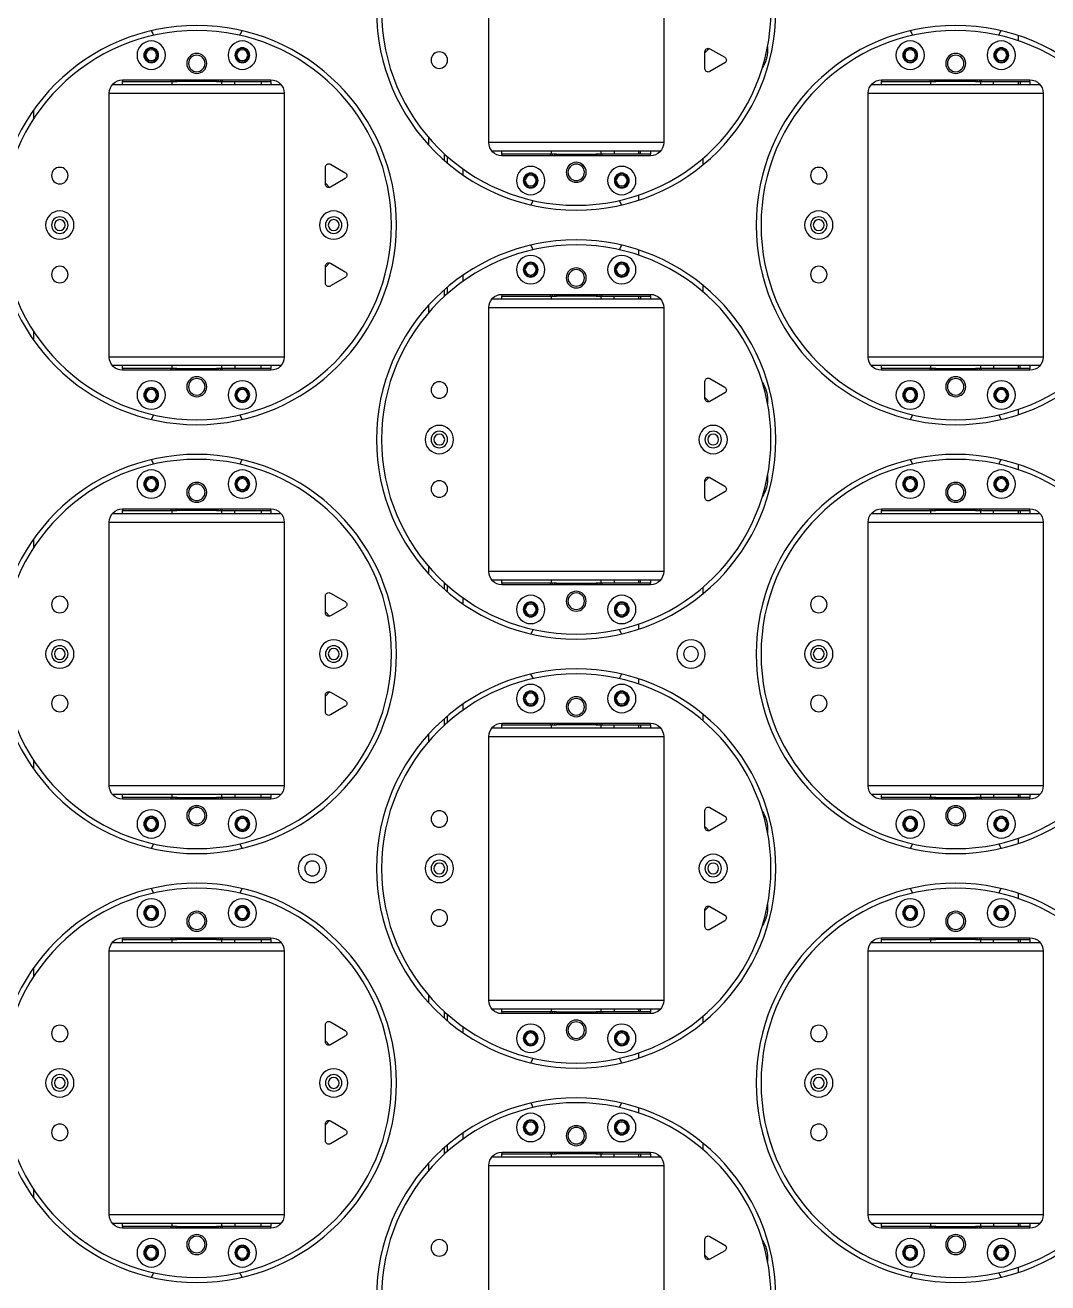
# Model space of a CAD drawing. Header units: millimetres. Extents: x 845401 to 948039, y 511594 to 550263.
# Drawn here: x 900450.8 to 900760.8, y 531946.1 to 532327.3 of the extents above; entities that cross this region are included whole.
import ezdxf

# ---------------------------------------------------------------- set-up
doc = ezdxf.new("R2010")
doc.units = ezdxf.units.MM
doc.layers.add('00', color=7, linetype='Continuous')
doc.layers.add('A-剖-0.10mm.......SECT-L01', color=255, linetype='Continuous', lineweight=18)

# ---------------------------------------------------------------- blocks, each defined once
blk = doc.blocks.new('1260包胶摆轮')
at = {"color": 7, "linetype": 'Continuous', "lineweight": 25}
for p, q in [((4842467.88, 878556.8), (4842467.88, 878476.8)), ((4842520.88, 878476.8), (4842520.88, 878556.8)), ((4842552.38, 878504.8), (4842552.38, 878505.96)), ((4842628.38, 878509.24), (4842628.38, 878507.66)), ((4842533.38, 878504.05), (4842534.64, 878505.36)), ((4842533.38, 878504.4), (4842533.38, 878499.2)), ((4842539.38, 878502.66), (4842534.88, 878505.26)), ((4842534.88, 878498.33), (4842539.38, 878500.93)), ((4842401.88, 878495.8), (4842356.88, 878495.8)), ((4842356.88, 878495.3), (4842356.88, 878495.8)), ((4842371.63, 878495.3), (4842356.88, 878495.3)), ((4842356.88, 878495.3), (4842356.88, 878494.3)), ((4842371.63, 878495.8), (4842371.63, 878495.3)), ((4842372.22, 878495.3), (4842371.63, 878495.3)), ((4842371.88, 878495.3), (4842371.88, 878494.3)), ((4842372.8, 878495.3), (4842372.22, 878495.3)), ((4842373.38, 878495.3), (4842372.8, 878495.3)), ((4842373.38, 878495.8), (4842373.38, 878495.3)), ((4842373.38, 878495.3), (4842385.38, 878495.3)), ((4842385.38, 878495.3), (4842385.38, 878495.8)), ((4842385.97, 878495.3), (4842385.38, 878495.3)), ((4842386.55, 878495.3), (4842385.97, 878495.3)), ((4842387.13, 878495.3), (4842386.55, 878495.3)), ((4842386.88, 878494.3), (4842386.88, 878495.3)), ((4842387.13, 878495.3), (4842387.13, 878495.8)), ((4842401.88, 878495.3), (4842387.13, 878495.3)), ((4842390.88, 878494.3), (4842390.88, 878495.3)), ((4842398.88, 878495.3), (4842398.88, 878494.3)), ((4842401.88, 878495.8), (4842401.88, 878495.3)), ((4842401.88, 878494.3), (4842401.88, 878495.3)), ((4842631.88, 878495.8), (4842586.88, 878495.8)), ((4842586.88, 878495.3), (4842586.88, 878495.8)), ((4842601.63, 878495.3), (4842586.88, 878495.3)), ((4842586.88, 878495.3), (4842586.88, 878494.3)), ((4842601.63, 878495.8), (4842601.63, 878495.3)), ((4842602.22, 878495.3), (4842601.63, 878495.3)), ((4842601.88, 878495.3), (4842601.88, 878494.3)), ((4842602.8, 878495.3), (4842602.22, 878495.3)), ((4842603.38, 878495.3), (4842602.8, 878495.3)), ((4842603.38, 878495.8), (4842603.38, 878495.3)), ((4842603.38, 878495.3), (4842615.38, 878495.3)), ((4842615.38, 878495.3), (4842615.38, 878495.8)), ((4842615.97, 878495.3), (4842615.38, 878495.3)), ((4842616.55, 878495.3), (4842615.97, 878495.3)), ((4842617.13, 878495.3), (4842616.55, 878495.3)), ((4842616.88, 878494.3), (4842616.88, 878495.3)), ((4842617.13, 878495.3), (4842617.13, 878495.8)), ((4842631.88, 878495.3), (4842617.13, 878495.3)), ((4842620.88, 878494.3), (4842620.88, 878495.3)), ((4842628.38, 878495.3), (4842628.38, 878494.3)), ((4842628.88, 878495.3), (4842628.88, 878494.3)), ((4842631.88, 878495.8), (4842631.88, 878495.3)), ((4842631.88, 878494.3), (4842631.88, 878495.3)), ((4842352.88, 878491.8), (4842352.88, 878411.8)), ((4842353.76, 878494.3), (4842405.01, 878494.3)), ((4842405.88, 878411.8), (4842405.88, 878491.8)), ((4842582.88, 878491.8), (4842582.88, 878411.8)), ((4842583.76, 878494.3), (4842635.01, 878494.3)), ((4842635.88, 878411.8), (4842635.88, 878491.8)), ((4842329.88, 878483.9), (4842329.88, 878486.58)), ((4842454.38, 878471.41), (4842454.38, 878473.43)), ((4842455.38, 878472.53), (4842455.38, 878470.55)), ((4842520.01, 878474.3), (4842468.76, 878474.3)), ((4842471.88, 878474.3), (4842471.88, 878473.3)), ((4842471.88, 878473.3), (4842486.63, 878473.3)), ((4842471.88, 878472.8), (4842471.88, 878473.3)), ((4842471.88, 878472.8), (4842516.88, 878472.8)), ((4842486.63, 878473.3), (4842486.63, 878472.8)), ((4842486.63, 878473.3), (4842487.22, 878473.3)), ((4842486.88, 878474.3), (4842486.88, 878473.3)), ((4842487.22, 878473.3), (4842487.8, 878473.3)), ((4842487.8, 878473.3), (4842488.38, 878473.3)), ((4842500.38, 878473.3), (4842488.38, 878473.3)), ((4842488.38, 878473.3), (4842488.38, 878472.8)), ((4842500.38, 878472.8), (4842500.38, 878473.3)), ((4842500.38, 878473.3), (4842500.97, 878473.3)), ((4842500.97, 878473.3), (4842501.55, 878473.3)), ((4842501.55, 878473.3), (4842502.13, 878473.3)), ((4842501.88, 878473.3), (4842501.88, 878474.3)), ((4842502.13, 878472.8), (4842502.13, 878473.3)), ((4842502.13, 878473.3), (4842516.88, 878473.3)), ((4842505.88, 878474.3), (4842505.88, 878473.3)), ((4842513.38, 878474.3), (4842513.38, 878473.3)), ((4842513.88, 878473.3), (4842513.88, 878474.3)), ((4842516.88, 878473.3), (4842516.88, 878474.3)), ((4842516.88, 878473.3), (4842516.88, 878472.8)), ((4842532.88, 878472.09), (4842532.88, 878470.13)), ((4842418.38, 878469.4), (4842418.38, 878464.2)), ((4842424.38, 878467.66), (4842419.88, 878470.26)), ((4842419.64, 878463.23), (4842418.38, 878464.54)), ((4842419.88, 878463.33), (4842424.38, 878465.93)), ((4842513.38, 878460.94), (4842513.38, 878459.36)), ((4842513.38, 878444.24), (4842513.38, 878442.66)), ((4842418.38, 878439.05), (4842419.64, 878440.36)), ((4842418.38, 878439.4), (4842418.38, 878434.2)), ((4842424.38, 878437.66), (4842419.88, 878440.26)), ((4842419.88, 878433.33), (4842424.38, 878435.93)), ((4842532.88, 878433.47), (4842532.88, 878431.51)), ((4842454.38, 878430.17), (4842454.38, 878432.19)), ((4842455.38, 878433.05), (4842455.38, 878431.07)), ((4842516.88, 878430.8), (4842471.88, 878430.8)), ((4842471.88, 878430.3), (4842471.88, 878430.8)), ((4842486.63, 878430.3), (4842471.88, 878430.3)), ((4842471.88, 878430.3), (4842471.88, 878429.3)), ((4842486.63, 878430.8), (4842486.63, 878430.3)), ((4842487.22, 878430.3), (4842486.63, 878430.3)), ((4842486.88, 878430.3), (4842486.88, 878429.3)), ((4842487.8, 878430.3), (4842487.22, 878430.3)), ((4842488.38, 878430.3), (4842487.8, 878430.3)), ((4842488.38, 878430.8), (4842488.38, 878430.3)), ((4842488.38, 878430.3), (4842500.38, 878430.3)), ((4842500.38, 878430.3), (4842500.38, 878430.8)), ((4842500.97, 878430.3), (4842500.38, 878430.3)), ((4842501.55, 878430.3), (4842500.97, 878430.3)), ((4842502.13, 878430.3), (4842501.55, 878430.3)), ((4842501.88, 878429.3), (4842501.88, 878430.3)), ((4842502.13, 878430.3), (4842502.13, 878430.8)), ((4842516.88, 878430.3), (4842502.13, 878430.3)), ((4842505.88, 878429.3), (4842505.88, 878430.3)), ((4842513.38, 878430.3), (4842513.38, 878429.3)), ((4842513.88, 878430.3), (4842513.88, 878429.3)), ((4842516.88, 878430.8), (4842516.88, 878430.3)), ((4842516.88, 878429.3), (4842516.88, 878430.3)), ((4842467.88, 878426.8), (4842467.88, 878346.8)), ((4842468.76, 878429.3), (4842520.01, 878429.3)), ((4842520.88, 878346.8), (4842520.88, 878426.8)), ((4842329.88, 878417.02), (4842329.88, 878419.7)), ((4842405.01, 878409.3), (4842353.76, 878409.3)), ((4842356.88, 878409.3), (4842356.88, 878408.3)), ((4842356.88, 878407.8), (4842356.88, 878408.3)), ((4842356.88, 878408.3), (4842371.63, 878408.3)), ((4842356.88, 878407.8), (4842401.88, 878407.8)), ((4842371.63, 878408.3), (4842371.63, 878407.8)), ((4842371.63, 878408.3), (4842372.22, 878408.3)), ((4842371.88, 878409.3), (4842371.88, 878408.3)), ((4842372.22, 878408.3), (4842372.8, 878408.3)), ((4842372.8, 878408.3), (4842373.38, 878408.3)), ((4842385.38, 878408.3), (4842373.38, 878408.3)), ((4842373.38, 878408.3), (4842373.38, 878407.8)), ((4842385.38, 878407.8), (4842385.38, 878408.3)), ((4842385.38, 878408.3), (4842385.97, 878408.3)), ((4842385.97, 878408.3), (4842386.55, 878408.3)), ((4842386.55, 878408.3), (4842387.13, 878408.3)), ((4842386.88, 878408.3), (4842386.88, 878409.3)), ((4842387.13, 878408.3), (4842401.88, 878408.3)), ((4842387.13, 878407.8), (4842387.13, 878408.3)), ((4842390.88, 878409.3), (4842390.88, 878408.3)), ((4842398.88, 878408.3), (4842398.88, 878409.3)), ((4842401.88, 878408.3), (4842401.88, 878409.3)), ((4842401.88, 878408.3), (4842401.88, 878407.8)), ((4842635.01, 878409.3), (4842583.76, 878409.3)), ((4842586.88, 878409.3), (4842586.88, 878408.3)), ((4842586.88, 878407.8), (4842586.88, 878408.3)), ((4842586.88, 878408.3), (4842601.63, 878408.3)), ((4842586.88, 878407.8), (4842631.88, 878407.8)), ((4842601.63, 878408.3), (4842601.63, 878407.8)), ((4842601.63, 878408.3), (4842602.22, 878408.3)), ((4842601.88, 878409.3), (4842601.88, 878408.3)), ((4842602.22, 878408.3), (4842602.8, 878408.3)), ((4842602.8, 878408.3), (4842603.38, 878408.3)), ((4842615.38, 878408.3), (4842603.38, 878408.3)), ((4842603.38, 878408.3), (4842603.38, 878407.8)), ((4842615.38, 878407.8), (4842615.38, 878408.3)), ((4842615.38, 878408.3), (4842615.97, 878408.3)), ((4842615.97, 878408.3), (4842616.55, 878408.3)), ((4842616.55, 878408.3), (4842617.13, 878408.3)), ((4842616.88, 878408.3), (4842616.88, 878409.3)), ((4842617.13, 878407.8), (4842617.13, 878408.3)), ((4842617.13, 878408.3), (4842631.88, 878408.3)), ((4842620.88, 878409.3), (4842620.88, 878408.3)), ((4842628.38, 878409.3), (4842628.38, 878408.3)), ((4842628.88, 878408.3), (4842628.88, 878409.3)), ((4842631.88, 878408.3), (4842631.88, 878409.3)), ((4842631.88, 878408.3), (4842631.88, 878407.8)), ((4842533.38, 878404.4), (4842533.38, 878399.2)), ((4842539.38, 878402.66), (4842534.88, 878405.26)), ((4842534.64, 878398.23), (4842533.38, 878399.54)), ((4842534.88, 878398.33), (4842539.38, 878400.93)), ((4842552.38, 878397.63), (4842552.38, 878398.8)), ((4842628.38, 878395.94), (4842628.38, 878394.36)), ((4842628.38, 878379.24), (4842628.38, 878377.66)), ((4842533.38, 878374.05), (4842534.64, 878375.36)), ((4842533.38, 878374.4), (4842533.38, 878369.2)), ((4842539.38, 878372.66), (4842534.88, 878375.26)), ((4842552.38, 878374.8), (4842552.38, 878375.96)), ((4842534.88, 878368.33), (4842539.38, 878370.93)), ((4842401.88, 878365.8), (4842356.88, 878365.8)), ((4842356.88, 878365.3), (4842356.88, 878365.8)), ((4842371.63, 878365.3), (4842356.88, 878365.3)), ((4842356.88, 878365.3), (4842356.88, 878364.3)), ((4842371.63, 878365.8), (4842371.63, 878365.3)), ((4842372.22, 878365.3), (4842371.63, 878365.3)), ((4842371.88, 878365.3), (4842371.88, 878364.3)), ((4842372.8, 878365.3), (4842372.22, 878365.3)), ((4842373.38, 878365.3), (4842372.8, 878365.3)), ((4842373.38, 878365.8), (4842373.38, 878365.3)), ((4842373.38, 878365.3), (4842385.38, 878365.3)), ((4842385.38, 878365.3), (4842385.38, 878365.8)), ((4842385.97, 878365.3), (4842385.38, 878365.3)), ((4842386.55, 878365.3), (4842385.97, 878365.3)), ((4842387.13, 878365.3), (4842386.55, 878365.3)), ((4842386.88, 878364.3), (4842386.88, 878365.3)), ((4842387.13, 878365.3), (4842387.13, 878365.8)), ((4842401.88, 878365.3), (4842387.13, 878365.3)), ((4842390.88, 878364.3), (4842390.88, 878365.3)), ((4842398.88, 878365.3), (4842398.88, 878364.3)), ((4842401.88, 878365.8), (4842401.88, 878365.3)), ((4842401.88, 878364.3), (4842401.88, 878365.3)), ((4842631.88, 878365.8), (4842586.88, 878365.8)), ((4842586.88, 878365.3), (4842586.88, 878365.8)), ((4842601.63, 878365.3), (4842586.88, 878365.3)), ((4842586.88, 878365.3), (4842586.88, 878364.3)), ((4842601.63, 878365.8), (4842601.63, 878365.3)), ((4842602.22, 878365.3), (4842601.63, 878365.3)), ((4842601.88, 878365.3), (4842601.88, 878364.3)), ((4842602.8, 878365.3), (4842602.22, 878365.3)), ((4842603.38, 878365.3), (4842602.8, 878365.3)), ((4842603.38, 878365.8), (4842603.38, 878365.3)), ((4842603.38, 878365.3), (4842615.38, 878365.3)), ((4842615.38, 878365.3), (4842615.38, 878365.8)), ((4842615.97, 878365.3), (4842615.38, 878365.3)), ((4842616.55, 878365.3), (4842615.97, 878365.3)), ((4842617.13, 878365.3), (4842616.55, 878365.3)), ((4842616.88, 878364.3), (4842616.88, 878365.3)), ((4842617.13, 878365.3), (4842617.13, 878365.8)), ((4842631.88, 878365.3), (4842617.13, 878365.3)), ((4842620.88, 878364.3), (4842620.88, 878365.3)), ((4842628.38, 878365.3), (4842628.38, 878364.3)), ((4842628.88, 878365.3), (4842628.88, 878364.3)), ((4842631.88, 878365.8), (4842631.88, 878365.3)), ((4842631.88, 878364.3), (4842631.88, 878365.3)), ((4842352.88, 878361.8), (4842352.88, 878281.8)), ((4842353.76, 878364.3), (4842405.01, 878364.3)), ((4842405.88, 878281.8), (4842405.88, 878361.8)), ((4842582.88, 878361.8), (4842582.88, 878281.8)), ((4842583.76, 878364.3), (4842635.01, 878364.3)), ((4842635.88, 878281.8), (4842635.88, 878361.8)), ((4842329.88, 878353.9), (4842329.88, 878356.58)), ((4842454.38, 878341.41), (4842454.38, 878343.43)), ((4842455.38, 878342.53), (4842455.38, 878340.55)), ((4842520.01, 878344.3), (4842468.76, 878344.3)), ((4842471.88, 878344.3), (4842471.88, 878343.3)), ((4842471.88, 878342.8), (4842471.88, 878343.3)), ((4842471.88, 878343.3), (4842486.63, 878343.3)), ((4842471.88, 878342.8), (4842516.88, 878342.8)), ((4842486.63, 878343.3), (4842486.63, 878342.8)), ((4842486.63, 878343.3), (4842487.22, 878343.3)), ((4842486.88, 878344.3), (4842486.88, 878343.3)), ((4842487.22, 878343.3), (4842487.8, 878343.3)), ((4842487.8, 878343.3), (4842488.38, 878343.3)), ((4842500.38, 878343.3), (4842488.38, 878343.3)), ((4842488.38, 878343.3), (4842488.38, 878342.8)), ((4842500.38, 878342.8), (4842500.38, 878343.3)), ((4842500.38, 878343.3), (4842500.97, 878343.3)), ((4842500.97, 878343.3), (4842501.55, 878343.3)), ((4842501.55, 878343.3), (4842502.13, 878343.3)), ((4842501.88, 878343.3), (4842501.88, 878344.3)), ((4842502.13, 878343.3), (4842516.88, 878343.3)), ((4842502.13, 878342.8), (4842502.13, 878343.3)), ((4842505.88, 878344.3), (4842505.88, 878343.3)), ((4842513.38, 878344.3), (4842513.38, 878343.3)), ((4842513.88, 878343.3), (4842513.88, 878344.3)), ((4842516.88, 878343.3), (4842516.88, 878344.3)), ((4842516.88, 878343.3), (4842516.88, 878342.8)), ((4842532.88, 878342.09), (4842532.88, 878340.13)), ((4842418.38, 878339.4), (4842418.38, 878334.2)), ((4842424.38, 878337.66), (4842419.88, 878340.26)), ((4842419.64, 878333.23), (4842418.38, 878334.54)), ((4842419.88, 878333.33), (4842424.38, 878335.93)), ((4842513.38, 878330.94), (4842513.38, 878329.36)), ((4842513.38, 878314.24), (4842513.38, 878312.66)), ((4842418.38, 878309.05), (4842419.64, 878310.36)), ((4842418.38, 878309.4), (4842418.38, 878304.2)), ((4842424.38, 878307.66), (4842419.88, 878310.26)), ((4842419.88, 878303.33), (4842424.38, 878305.93)), ((4842454.38, 878300.17), (4842454.38, 878302.19)), ((4842455.38, 878303.05), (4842455.38, 878301.07)), ((4842516.88, 878300.8), (4842471.88, 878300.8)), ((4842471.88, 878300.3), (4842471.88, 878300.8)), ((4842486.63, 878300.3), (4842471.88, 878300.3)), ((4842471.88, 878300.3), (4842471.88, 878299.3)), ((4842486.63, 878300.8), (4842486.63, 878300.3)), ((4842487.22, 878300.3), (4842486.63, 878300.3)), ((4842486.88, 878300.3), (4842486.88, 878299.3)), ((4842487.8, 878300.3), (4842487.22, 878300.3)), ((4842488.38, 878300.3), (4842487.8, 878300.3)), ((4842488.38, 878300.8), (4842488.38, 878300.3)), ((4842488.38, 878300.3), (4842500.38, 878300.3)), ((4842500.38, 878300.3), (4842500.38, 878300.8)), ((4842500.97, 878300.3), (4842500.38, 878300.3)), ((4842501.55, 878300.3), (4842500.97, 878300.3)), ((4842502.13, 878300.3), (4842501.55, 878300.3)), ((4842501.88, 878299.3), (4842501.88, 878300.3)), ((4842502.13, 878300.3), (4842502.13, 878300.8)), ((4842516.88, 878300.3), (4842502.13, 878300.3)), ((4842505.88, 878299.3), (4842505.88, 878300.3)), ((4842513.38, 878300.3), (4842513.38, 878299.3)), ((4842513.88, 878300.3), (4842513.88, 878299.3)), ((4842516.88, 878300.8), (4842516.88, 878300.3)), ((4842516.88, 878299.3), (4842516.88, 878300.3)), ((4842532.88, 878303.47), (4842532.88, 878301.51)), ((4842467.88, 878296.8), (4842467.88, 878216.8)), ((4842468.76, 878299.3), (4842520.01, 878299.3)), ((4842520.88, 878216.8), (4842520.88, 878296.8)), ((4842329.88, 878287.02), (4842329.88, 878289.7)), ((4842405.01, 878279.3), (4842353.76, 878279.3)), ((4842356.88, 878279.3), (4842356.88, 878278.3)), ((4842356.88, 878278.3), (4842371.63, 878278.3)), ((4842356.88, 878277.8), (4842356.88, 878278.3)), ((4842356.88, 878277.8), (4842401.88, 878277.8)), ((4842371.63, 878278.3), (4842371.63, 878277.8)), ((4842371.63, 878278.3), (4842372.22, 878278.3)), ((4842371.88, 878279.3), (4842371.88, 878278.3)), ((4842372.22, 878278.3), (4842372.8, 878278.3)), ((4842372.8, 878278.3), (4842373.38, 878278.3)), ((4842385.38, 878278.3), (4842373.38, 878278.3)), ((4842373.38, 878278.3), (4842373.38, 878277.8)), ((4842385.38, 878277.8), (4842385.38, 878278.3)), ((4842385.38, 878278.3), (4842385.97, 878278.3)), ((4842385.97, 878278.3), (4842386.55, 878278.3)), ((4842386.55, 878278.3), (4842387.13, 878278.3)), ((4842386.88, 878278.3), (4842386.88, 878279.3)), ((4842387.13, 878277.8), (4842387.13, 878278.3)), ((4842387.13, 878278.3), (4842401.88, 878278.3)), ((4842390.88, 878279.3), (4842390.88, 878278.3)), ((4842398.88, 878278.3), (4842398.88, 878279.3)), ((4842401.88, 878278.3), (4842401.88, 878279.3)), ((4842401.88, 878278.3), (4842401.88, 878277.8)), ((4842635.01, 878279.3), (4842583.76, 878279.3)), ((4842586.88, 878279.3), (4842586.88, 878278.3)), ((4842586.88, 878278.3), (4842601.63, 878278.3)), ((4842586.88, 878277.8), (4842586.88, 878278.3)), ((4842586.88, 878277.8), (4842631.88, 878277.8)), ((4842601.63, 878278.3), (4842601.63, 878277.8)), ((4842601.63, 878278.3), (4842602.22, 878278.3)), ((4842601.88, 878279.3), (4842601.88, 878278.3)), ((4842602.22, 878278.3), (4842602.8, 878278.3)), ((4842602.8, 878278.3), (4842603.38, 878278.3)), ((4842615.38, 878278.3), (4842603.38, 878278.3)), ((4842603.38, 878278.3), (4842603.38, 878277.8)), ((4842615.38, 878277.8), (4842615.38, 878278.3)), ((4842615.38, 878278.3), (4842615.97, 878278.3)), ((4842615.97, 878278.3), (4842616.55, 878278.3)), ((4842616.55, 878278.3), (4842617.13, 878278.3)), ((4842616.88, 878278.3), (4842616.88, 878279.3)), ((4842617.13, 878277.8), (4842617.13, 878278.3)), ((4842617.13, 878278.3), (4842631.88, 878278.3)), ((4842620.88, 878279.3), (4842620.88, 878278.3)), ((4842628.38, 878279.3), (4842628.38, 878278.3)), ((4842628.88, 878278.3), (4842628.88, 878279.3)), ((4842631.88, 878278.3), (4842631.88, 878279.3)), ((4842631.88, 878278.3), (4842631.88, 878277.8)), ((4842533.38, 878274.4), (4842533.38, 878269.2)), ((4842539.38, 878272.66), (4842534.88, 878275.26)), ((4842534.88, 878268.33), (4842539.38, 878270.93)), ((4842534.64, 878268.23), (4842533.38, 878269.54)), ((4842552.38, 878267.63), (4842552.38, 878268.8)), ((4842628.38, 878265.94), (4842628.38, 878264.36)), ((4842628.38, 878249.24), (4842628.38, 878247.66)), ((4842533.38, 878244.05), (4842534.64, 878245.36)), ((4842533.38, 878244.4), (4842533.38, 878239.2)), ((4842539.38, 878242.66), (4842534.88, 878245.26)), ((4842552.38, 878244.8), (4842552.38, 878245.96)), ((4842534.88, 878238.33), (4842539.38, 878240.93)), ((4842401.88, 878235.8), (4842356.88, 878235.8)), ((4842356.88, 878235.3), (4842356.88, 878235.8)), ((4842371.63, 878235.3), (4842356.88, 878235.3)), ((4842356.88, 878235.3), (4842356.88, 878234.3)), ((4842371.63, 878235.8), (4842371.63, 878235.3)), ((4842372.22, 878235.3), (4842371.63, 878235.3)), ((4842371.88, 878235.3), (4842371.88, 878234.3)), ((4842372.8, 878235.3), (4842372.22, 878235.3)), ((4842373.38, 878235.3), (4842372.8, 878235.3)), ((4842373.38, 878235.8), (4842373.38, 878235.3)), ((4842373.38, 878235.3), (4842385.38, 878235.3)), ((4842385.38, 878235.3), (4842385.38, 878235.8)), ((4842385.97, 878235.3), (4842385.38, 878235.3)), ((4842386.55, 878235.3), (4842385.97, 878235.3)), ((4842387.13, 878235.3), (4842386.55, 878235.3)), ((4842386.88, 878234.3), (4842386.88, 878235.3)), ((4842387.13, 878235.3), (4842387.13, 878235.8)), ((4842401.88, 878235.3), (4842387.13, 878235.3)), ((4842390.88, 878234.3), (4842390.88, 878235.3)), ((4842398.88, 878235.3), (4842398.88, 878234.3)), ((4842401.88, 878235.8), (4842401.88, 878235.3)), ((4842401.88, 878234.3), (4842401.88, 878235.3)), ((4842631.88, 878235.8), (4842586.88, 878235.8)), ((4842586.88, 878235.3), (4842586.88, 878235.8)), ((4842601.63, 878235.3), (4842586.88, 878235.3)), ((4842586.88, 878235.3), (4842586.88, 878234.3)), ((4842601.63, 878235.8), (4842601.63, 878235.3)), ((4842602.22, 878235.3), (4842601.63, 878235.3)), ((4842601.88, 878235.3), (4842601.88, 878234.3)), ((4842602.8, 878235.3), (4842602.22, 878235.3)), ((4842603.38, 878235.3), (4842602.8, 878235.3)), ((4842603.38, 878235.8), (4842603.38, 878235.3)), ((4842603.38, 878235.3), (4842615.38, 878235.3)), ((4842615.38, 878235.3), (4842615.38, 878235.8)), ((4842615.97, 878235.3), (4842615.38, 878235.3)), ((4842616.55, 878235.3), (4842615.97, 878235.3)), ((4842617.13, 878235.3), (4842616.55, 878235.3)), ((4842616.88, 878234.3), (4842616.88, 878235.3)), ((4842617.13, 878235.3), (4842617.13, 878235.8)), ((4842631.88, 878235.3), (4842617.13, 878235.3)), ((4842620.88, 878234.3), (4842620.88, 878235.3)), ((4842628.38, 878235.3), (4842628.38, 878234.3)), ((4842628.88, 878235.3), (4842628.88, 878234.3)), ((4842631.88, 878235.8), (4842631.88, 878235.3)), ((4842631.88, 878234.3), (4842631.88, 878235.3)), ((4842352.88, 878231.8), (4842352.88, 878151.8)), ((4842353.76, 878234.3), (4842405.01, 878234.3)), ((4842405.88, 878151.8), (4842405.88, 878231.8)), ((4842582.88, 878231.8), (4842582.88, 878151.8)), ((4842583.76, 878234.3), (4842635.01, 878234.3)), ((4842635.88, 878151.8), (4842635.88, 878231.8)), ((4842329.88, 878223.9), (4842329.88, 878226.58)), ((4842454.38, 878211.41), (4842454.38, 878213.43)), ((4842455.38, 878212.53), (4842455.38, 878210.55)), ((4842520.01, 878214.3), (4842468.76, 878214.3)), ((4842471.88, 878214.3), (4842471.88, 878213.3)), ((4842471.88, 878212.8), (4842471.88, 878213.3)), ((4842471.88, 878213.3), (4842486.63, 878213.3)), ((4842471.88, 878212.8), (4842516.88, 878212.8)), ((4842486.63, 878213.3), (4842486.63, 878212.8)), ((4842486.63, 878213.3), (4842487.22, 878213.3)), ((4842486.88, 878214.3), (4842486.88, 878213.3)), ((4842487.22, 878213.3), (4842487.8, 878213.3)), ((4842487.8, 878213.3), (4842488.38, 878213.3)), ((4842500.38, 878213.3), (4842488.38, 878213.3)), ((4842488.38, 878213.3), (4842488.38, 878212.8)), ((4842500.38, 878212.8), (4842500.38, 878213.3)), ((4842500.38, 878213.3), (4842500.97, 878213.3)), ((4842500.97, 878213.3), (4842501.55, 878213.3)), ((4842501.55, 878213.3), (4842502.13, 878213.3)), ((4842501.88, 878213.3), (4842501.88, 878214.3)), ((4842502.13, 878213.3), (4842516.88, 878213.3)), ((4842502.13, 878212.8), (4842502.13, 878213.3)), ((4842505.88, 878214.3), (4842505.88, 878213.3)), ((4842513.38, 878214.3), (4842513.38, 878213.3)), ((4842513.88, 878213.3), (4842513.88, 878214.3)), ((4842516.88, 878213.3), (4842516.88, 878214.3)), ((4842516.88, 878213.3), (4842516.88, 878212.8)), ((4842418.38, 878209.4), (4842418.38, 878204.2)), ((4842424.38, 878207.66), (4842419.88, 878210.26)), ((4842532.88, 878212.09), (4842532.88, 878210.13)), ((4842419.88, 878203.33), (4842424.38, 878205.93)), ((4842419.64, 878203.23), (4842418.38, 878204.54)), ((4842513.38, 878200.94), (4842513.38, 878199.36)), ((4842513.38, 878184.24), (4842513.38, 878182.66)), ((4842418.38, 878179.05), (4842419.64, 878180.36)), ((4842418.38, 878179.4), (4842418.38, 878174.2)), ((4842424.38, 878177.66), (4842419.88, 878180.26)), ((4842419.88, 878173.33), (4842424.38, 878175.93)), ((4842454.38, 878170.17), (4842454.38, 878172.19)), ((4842455.38, 878173.05), (4842455.38, 878171.07)), ((4842516.88, 878170.8), (4842471.88, 878170.8)), ((4842471.88, 878170.3), (4842471.88, 878170.8)), ((4842486.63, 878170.8), (4842486.63, 878170.3)), ((4842488.38, 878170.8), (4842488.38, 878170.3)), ((4842500.38, 878170.3), (4842500.38, 878170.8)), ((4842502.13, 878170.3), (4842502.13, 878170.8)), ((4842516.88, 878170.8), (4842516.88, 878170.3)), ((4842532.88, 878173.47), (4842532.88, 878171.51)), ((4842467.88, 878166.8), (4842467.88, 878086.8)), ((4842468.76, 878169.3), (4842520.01, 878169.3)), ((4842486.63, 878170.3), (4842471.88, 878170.3)), ((4842471.88, 878170.3), (4842471.88, 878169.3)), ((4842487.22, 878170.3), (4842486.63, 878170.3)), ((4842486.88, 878170.3), (4842486.88, 878169.3)), ((4842487.8, 878170.3), (4842487.22, 878170.3)), ((4842488.38, 878170.3), (4842487.8, 878170.3)), ((4842488.38, 878170.3), (4842500.38, 878170.3)), ((4842500.97, 878170.3), (4842500.38, 878170.3)), ((4842501.55, 878170.3), (4842500.97, 878170.3)), ((4842502.13, 878170.3), (4842501.55, 878170.3)), ((4842501.88, 878169.3), (4842501.88, 878170.3)), ((4842516.88, 878170.3), (4842502.13, 878170.3)), ((4842505.88, 878169.3), (4842505.88, 878170.3)), ((4842513.38, 878170.3), (4842513.38, 878169.3)), ((4842513.88, 878170.3), (4842513.88, 878169.3)), ((4842516.88, 878169.3), (4842516.88, 878170.3)), ((4842520.88, 878086.8), (4842520.88, 878166.8)), ((4842329.88, 878157.02), (4842329.88, 878159.7)), ((4842405.01, 878149.3), (4842353.76, 878149.3)), ((4842356.88, 878149.3), (4842356.88, 878148.3)), ((4842356.88, 878148.3), (4842371.63, 878148.3)), ((4842356.88, 878147.8), (4842356.88, 878148.3)), ((4842356.88, 878147.8), (4842401.88, 878147.8)), ((4842371.63, 878148.3), (4842371.63, 878147.8)), ((4842371.63, 878148.3), (4842372.22, 878148.3)), ((4842371.88, 878149.3), (4842371.88, 878148.3)), ((4842372.22, 878148.3), (4842372.8, 878148.3)), ((4842372.8, 878148.3), (4842373.38, 878148.3)), ((4842385.38, 878148.3), (4842373.38, 878148.3)), ((4842373.38, 878148.3), (4842373.38, 878147.8)), ((4842385.38, 878147.8), (4842385.38, 878148.3)), ((4842385.38, 878148.3), (4842385.97, 878148.3)), ((4842385.97, 878148.3), (4842386.55, 878148.3)), ((4842386.55, 878148.3), (4842387.13, 878148.3)), ((4842386.88, 878148.3), (4842386.88, 878149.3)), ((4842387.13, 878148.3), (4842401.88, 878148.3)), ((4842387.13, 878147.8), (4842387.13, 878148.3)), ((4842390.88, 878149.3), (4842390.88, 878148.3)), ((4842398.88, 878148.3), (4842398.88, 878149.3)), ((4842401.88, 878148.3), (4842401.88, 878149.3)), ((4842401.88, 878148.3), (4842401.88, 878147.8)), ((4842635.01, 878149.3), (4842583.76, 878149.3)), ((4842586.88, 878149.3), (4842586.88, 878148.3)), ((4842586.88, 878147.8), (4842586.88, 878148.3)), ((4842586.88, 878148.3), (4842601.63, 878148.3)), ((4842586.88, 878147.8), (4842631.88, 878147.8)), ((4842601.63, 878148.3), (4842601.63, 878147.8)), ((4842601.63, 878148.3), (4842602.22, 878148.3)), ((4842601.88, 878149.3), (4842601.88, 878148.3)), ((4842602.22, 878148.3), (4842602.8, 878148.3)), ((4842602.8, 878148.3), (4842603.38, 878148.3)), ((4842615.38, 878148.3), (4842603.38, 878148.3)), ((4842603.38, 878148.3), (4842603.38, 878147.8)), ((4842615.38, 878147.8), (4842615.38, 878148.3)), ((4842615.38, 878148.3), (4842615.97, 878148.3)), ((4842615.97, 878148.3), (4842616.55, 878148.3)), ((4842616.55, 878148.3), (4842617.13, 878148.3)), ((4842616.88, 878148.3), (4842616.88, 878149.3)), ((4842617.13, 878148.3), (4842631.88, 878148.3)), ((4842617.13, 878147.8), (4842617.13, 878148.3)), ((4842620.88, 878149.3), (4842620.88, 878148.3)), ((4842628.38, 878149.3), (4842628.38, 878148.3)), ((4842628.88, 878148.3), (4842628.88, 878149.3)), ((4842631.88, 878148.3), (4842631.88, 878149.3)), ((4842631.88, 878148.3), (4842631.88, 878147.8)), ((4842533.38, 878144.4), (4842533.38, 878139.2)), ((4842539.38, 878142.66), (4842534.88, 878145.26)), ((4842534.88, 878138.33), (4842539.38, 878140.93)), ((4842534.64, 878138.23), (4842533.38, 878139.54)), ((4842552.38, 878137.63), (4842552.38, 878138.8)), ((4842628.38, 878135.94), (4842628.38, 878134.36))]:
    blk.add_line(p, q, dxfattribs=at)
at = {"color": 8, "linetype": 'Continuous', "lineweight": 25}
for p, q in [((4842372.22, 878495.8), (4842372.22, 878495.3)), ((4842372.8, 878495.3), (4842372.8, 878495.8)), ((4842385.97, 878495.8), (4842385.97, 878495.3)), ((4842386.55, 878495.3), (4842386.55, 878495.8)), ((4842602.22, 878495.8), (4842602.22, 878495.3)), ((4842602.8, 878495.3), (4842602.8, 878495.8)), ((4842615.97, 878495.8), (4842615.97, 878495.3)), ((4842616.55, 878495.3), (4842616.55, 878495.8)), ((4842405.88, 878491.8), (4842352.88, 878491.8)), ((4842635.88, 878491.8), (4842582.88, 878491.8)), ((4842449.64, 878476.07), (4842449.64, 878478.34)), ((4842467.88, 878476.8), (4842520.88, 878476.8)), ((4842487.22, 878473.3), (4842487.22, 878472.8)), ((4842487.8, 878472.8), (4842487.8, 878473.3)), ((4842500.97, 878473.3), (4842500.97, 878472.8)), ((4842501.55, 878472.8), (4842501.55, 878473.3)), ((4842460.12, 878468.77), (4842460.12, 878466.94)), ((4842460.12, 878436.66), (4842460.12, 878434.83)), ((4842487.22, 878430.8), (4842487.22, 878430.3)), ((4842487.8, 878430.3), (4842487.8, 878430.8)), ((4842500.97, 878430.8), (4842500.97, 878430.3)), ((4842501.55, 878430.3), (4842501.55, 878430.8)), ((4842449.64, 878425.26), (4842449.64, 878427.52)), ((4842520.88, 878426.8), (4842467.88, 878426.8)), ((4842352.88, 878411.8), (4842405.88, 878411.8)), ((4842582.88, 878411.8), (4842635.88, 878411.8)), ((4842372.22, 878408.3), (4842372.22, 878407.8)), ((4842372.8, 878407.8), (4842372.8, 878408.3)), ((4842385.97, 878408.3), (4842385.97, 878407.8)), ((4842386.55, 878407.8), (4842386.55, 878408.3)), ((4842602.22, 878408.3), (4842602.22, 878407.8)), ((4842602.8, 878407.8), (4842602.8, 878408.3)), ((4842615.97, 878408.3), (4842615.97, 878407.8)), ((4842616.55, 878407.8), (4842616.55, 878408.3)), ((4842372.22, 878365.8), (4842372.22, 878365.3)), ((4842372.8, 878365.3), (4842372.8, 878365.8)), ((4842385.97, 878365.8), (4842385.97, 878365.3)), ((4842386.55, 878365.3), (4842386.55, 878365.8)), ((4842602.22, 878365.8), (4842602.22, 878365.3)), ((4842602.8, 878365.3), (4842602.8, 878365.8)), ((4842615.97, 878365.8), (4842615.97, 878365.3)), ((4842616.55, 878365.3), (4842616.55, 878365.8)), ((4842405.88, 878361.8), (4842352.88, 878361.8)), ((4842635.88, 878361.8), (4842582.88, 878361.8)), ((4842449.64, 878346.07), (4842449.64, 878348.34)), ((4842467.88, 878346.8), (4842520.88, 878346.8)), ((4842487.22, 878343.3), (4842487.22, 878342.8)), ((4842487.8, 878342.8), (4842487.8, 878343.3)), ((4842500.97, 878343.3), (4842500.97, 878342.8)), ((4842501.55, 878342.8), (4842501.55, 878343.3)), ((4842460.12, 878338.77), (4842460.12, 878336.94)), ((4842460.12, 878306.66), (4842460.12, 878304.83)), ((4842487.22, 878300.8), (4842487.22, 878300.3)), ((4842487.8, 878300.3), (4842487.8, 878300.8)), ((4842500.97, 878300.8), (4842500.97, 878300.3)), ((4842501.55, 878300.3), (4842501.55, 878300.8)), ((4842449.64, 878295.26), (4842449.64, 878297.52)), ((4842520.88, 878296.8), (4842467.88, 878296.8)), ((4842352.88, 878281.8), (4842405.88, 878281.8)), ((4842582.88, 878281.8), (4842635.88, 878281.8)), ((4842372.22, 878278.3), (4842372.22, 878277.8)), ((4842372.8, 878277.8), (4842372.8, 878278.3)), ((4842385.97, 878278.3), (4842385.97, 878277.8)), ((4842386.55, 878277.8), (4842386.55, 878278.3)), ((4842602.22, 878278.3), (4842602.22, 878277.8)), ((4842602.8, 878277.8), (4842602.8, 878278.3)), ((4842615.97, 878278.3), (4842615.97, 878277.8)), ((4842616.55, 878277.8), (4842616.55, 878278.3)), ((4842372.22, 878235.8), (4842372.22, 878235.3)), ((4842372.8, 878235.3), (4842372.8, 878235.8)), ((4842385.97, 878235.8), (4842385.97, 878235.3)), ((4842386.55, 878235.3), (4842386.55, 878235.8)), ((4842602.22, 878235.8), (4842602.22, 878235.3)), ((4842602.8, 878235.3), (4842602.8, 878235.8)), ((4842615.97, 878235.8), (4842615.97, 878235.3)), ((4842616.55, 878235.3), (4842616.55, 878235.8)), ((4842405.88, 878231.8), (4842352.88, 878231.8)), ((4842635.88, 878231.8), (4842582.88, 878231.8)), ((4842449.64, 878216.07), (4842449.64, 878218.34)), ((4842467.88, 878216.8), (4842520.88, 878216.8)), ((4842487.22, 878213.3), (4842487.22, 878212.8)), ((4842487.8, 878212.8), (4842487.8, 878213.3)), ((4842500.97, 878213.3), (4842500.97, 878212.8)), ((4842501.55, 878212.8), (4842501.55, 878213.3)), ((4842460.12, 878208.77), (4842460.12, 878206.94)), ((4842460.12, 878176.66), (4842460.12, 878174.83)), ((4842487.22, 878170.8), (4842487.22, 878170.3)), ((4842487.8, 878170.3), (4842487.8, 878170.8)), ((4842500.97, 878170.8), (4842500.97, 878170.3)), ((4842501.55, 878170.3), (4842501.55, 878170.8)), ((4842449.64, 878165.26), (4842449.64, 878167.52)), ((4842520.88, 878166.8), (4842467.88, 878166.8)), ((4842352.88, 878151.8), (4842405.88, 878151.8)), ((4842582.88, 878151.8), (4842635.88, 878151.8)), ((4842372.22, 878148.3), (4842372.22, 878147.8)), ((4842372.8, 878147.8), (4842372.8, 878148.3)), ((4842385.97, 878148.3), (4842385.97, 878147.8)), ((4842386.55, 878147.8), (4842386.55, 878148.3)), ((4842602.22, 878148.3), (4842602.22, 878147.8)), ((4842602.8, 878147.8), (4842602.8, 878148.3)), ((4842615.97, 878148.3), (4842615.97, 878147.8)), ((4842616.55, 878147.8), (4842616.55, 878148.3))]:
    blk.add_line(p, q, dxfattribs=at)
at = {"color": 7, "linetype": 'Continuous', "lineweight": 25, "flags": 128}
for points in [[(4842365.67, 878510.72), (4842365.69, 878510.66), (4842366.36, 878509.34)], [(4842392.4, 878509.34), (4842393.07, 878510.66), (4842393.1, 878510.72)], [(4842595.67, 878510.72), (4842595.69, 878510.66), (4842596.36, 878509.34)], [(4842622.4, 878509.34), (4842623.07, 878510.66), (4842623.1, 878510.72)], [(4842481.36, 878459.25), (4842481.2, 878458.96), (4842480.67, 878457.87)], [(4842508.1, 878457.87), (4842507.56, 878458.96), (4842507.4, 878459.25)], [(4842480.67, 878445.72), (4842480.69, 878445.66), (4842481.36, 878444.34)], [(4842507.4, 878444.34), (4842508.07, 878445.66), (4842508.1, 878445.72)], [(4842366.36, 878394.25), (4842366.2, 878393.96), (4842365.67, 878392.87)], [(4842393.1, 878392.87), (4842392.56, 878393.96), (4842392.4, 878394.25)], [(4842596.36, 878394.25), (4842596.2, 878393.96), (4842595.67, 878392.87)], [(4842623.1, 878392.87), (4842622.56, 878393.96), (4842622.4, 878394.25)], [(4842365.67, 878380.72), (4842365.69, 878380.66), (4842366.36, 878379.34)], [(4842392.4, 878379.34), (4842393.07, 878380.66), (4842393.1, 878380.72)], [(4842595.67, 878380.72), (4842595.69, 878380.66), (4842596.36, 878379.34)], [(4842622.4, 878379.34), (4842623.07, 878380.66), (4842623.1, 878380.72)], [(4842481.36, 878329.25), (4842481.2, 878328.96), (4842480.67, 878327.87)], [(4842508.1, 878327.87), (4842507.56, 878328.96), (4842507.4, 878329.25)], [(4842480.67, 878315.72), (4842480.69, 878315.66), (4842481.36, 878314.34)], [(4842507.4, 878314.34), (4842508.07, 878315.66), (4842508.1, 878315.72)], [(4842366.36, 878264.25), (4842366.2, 878263.96), (4842365.67, 878262.87)], [(4842393.1, 878262.87), (4842392.56, 878263.96), (4842392.4, 878264.25)], [(4842596.36, 878264.25), (4842596.2, 878263.96), (4842595.67, 878262.87)], [(4842623.1, 878262.87), (4842622.56, 878263.96), (4842622.4, 878264.25)], [(4842365.67, 878250.72), (4842365.69, 878250.66), (4842366.36, 878249.34)], [(4842392.4, 878249.34), (4842393.07, 878250.66), (4842393.1, 878250.72)], [(4842595.67, 878250.72), (4842595.69, 878250.66), (4842596.36, 878249.34)], [(4842622.4, 878249.34), (4842623.07, 878250.66), (4842623.1, 878250.72)], [(4842481.36, 878199.25), (4842481.2, 878198.96), (4842480.67, 878197.87)], [(4842508.1, 878197.87), (4842507.56, 878198.96), (4842507.4, 878199.25)], [(4842480.67, 878185.72), (4842480.69, 878185.66), (4842481.36, 878184.34)], [(4842507.4, 878184.34), (4842508.07, 878185.66), (4842508.1, 878185.72)], [(4842366.36, 878134.25), (4842366.2, 878133.96), (4842365.67, 878132.87)], [(4842393.1, 878132.87), (4842392.56, 878133.96), (4842392.4, 878134.25)], [(4842596.36, 878134.25), (4842596.2, 878133.96), (4842595.67, 878132.87)], [(4842623.1, 878132.87), (4842622.56, 878133.96), (4842622.4, 878134.25)]]:
    blk.add_lwpolyline(points, dxfattribs=at)
at = {"color": 7, "linetype": 'Continuous', "lineweight": 25}
for centre, radius in [((4842494.38, 878516.8), 60.5), ((4842494.38, 878516.8), 59), ((4842379.38, 878451.8), 60.5), ((4842379.38, 878451.8), 59), ((4842609.38, 878451.8), 60.5), ((4842609.38, 878451.8), 59), ((4842365.58, 878503.3), 4.3), ((4842393.18, 878503.3), 4.3), ((4842595.58, 878503.3), 4.3), ((4842623.18, 878503.3), 4.3), ((4842365.58, 878503.3), 2.25), ((4842365.58, 878503.3), 2.02), ((4842365.58, 878503.3), 1.65), ((4842379.38, 878500.8), 3.03), ((4842379.38, 878500.8), 2.5), ((4842393.18, 878503.3), 2.25), ((4842393.18, 878503.3), 2.02), ((4842393.18, 878503.3), 1.65), ((4842452.88, 878501.8), 2.5), ((4842595.58, 878503.3), 2.25), ((4842595.58, 878503.3), 2.03), ((4842595.58, 878503.3), 1.65), ((4842609.38, 878500.8), 3.03), ((4842609.38, 878500.8), 2.5), ((4842623.18, 878503.3), 2.25), ((4842623.18, 878503.3), 2.03), ((4842623.18, 878503.3), 1.65), ((4842337.88, 878466.8), 2.5), ((4842480.58, 878465.3), 4.3), ((4842494.38, 878467.8), 3.03), ((4842494.38, 878467.8), 2.5), ((4842508.18, 878465.3), 4.3), ((4842567.88, 878466.8), 2.5), ((4842480.58, 878465.3), 2.25), ((4842480.58, 878465.3), 2.02), ((4842480.58, 878465.3), 1.65), ((4842508.18, 878465.3), 2.25), ((4842508.18, 878465.3), 2.02), ((4842508.18, 878465.3), 1.65), ((4842337.88, 878451.8), 4.3), ((4842337.88, 878451.8), 2.5), ((4842337.88, 878451.8), 1.65), ((4842420.88, 878451.8), 4.3), ((4842420.88, 878451.8), 2.5), ((4842420.88, 878451.8), 1.65), ((4842567.88, 878451.8), 4.3), ((4842567.88, 878451.8), 2.5), ((4842567.88, 878451.8), 1.65), ((4842494.38, 878386.8), 60.5), ((4842494.38, 878386.8), 59), ((4842480.58, 878438.3), 4.3), ((4842508.18, 878438.3), 4.3), ((4842337.88, 878436.8), 2.5), ((4842480.58, 878438.3), 2.25), ((4842480.58, 878438.3), 2.02), ((4842480.58, 878438.3), 1.65), ((4842494.38, 878435.8), 3.03), ((4842494.38, 878435.8), 2.5), ((4842508.18, 878438.3), 2.25), ((4842508.18, 878438.3), 2.02), ((4842508.18, 878438.3), 1.65), ((4842567.88, 878436.8), 2.5), ((4842365.58, 878400.3), 4.3), ((4842379.38, 878402.8), 3.03), ((4842379.38, 878402.8), 2.5), ((4842393.18, 878400.3), 4.3), ((4842452.88, 878401.8), 2.5), ((4842595.58, 878400.3), 4.3), ((4842609.38, 878402.8), 3.03), ((4842609.38, 878402.8), 2.5), ((4842623.18, 878400.3), 4.3), ((4842365.58, 878400.3), 2.25), ((4842365.58, 878400.3), 2.03), ((4842365.58, 878400.3), 1.65), ((4842393.18, 878400.3), 2.25), ((4842393.18, 878400.3), 2.03), ((4842393.18, 878400.3), 1.65), ((4842595.58, 878400.3), 2.25), ((4842595.58, 878400.3), 2.03), ((4842595.58, 878400.3), 1.65), ((4842623.18, 878400.3), 2.25), ((4842623.18, 878400.3), 2.03), ((4842623.18, 878400.3), 1.65), ((4842414.38, 878386.8), 4.3), ((4842414.38, 878386.8), 2.25), ((4842452.88, 878386.8), 4.3), ((4842452.88, 878386.8), 2.5), ((4842452.88, 878386.8), 1.65), ((4842535.88, 878386.8), 4.3), ((4842535.88, 878386.8), 2.5), ((4842535.88, 878386.8), 1.65), ((4842379.38, 878321.8), 60.5), ((4842379.38, 878321.8), 59), ((4842609.38, 878321.8), 60.5), ((4842609.38, 878321.8), 59), ((4842365.58, 878373.3), 4.3), ((4842393.18, 878373.3), 4.3), ((4842595.58, 878373.3), 4.3), ((4842623.18, 878373.3), 4.3), ((4842365.58, 878373.3), 2.25), ((4842365.58, 878373.3), 2.02), ((4842365.58, 878373.3), 1.65), ((4842379.38, 878370.8), 3.03), ((4842379.38, 878370.8), 2.5), ((4842393.18, 878373.3), 2.25), ((4842393.18, 878373.3), 2.02), ((4842393.18, 878373.3), 1.65), ((4842452.88, 878371.8), 2.5), ((4842595.58, 878373.3), 2.25), ((4842595.58, 878373.3), 2.02), ((4842595.58, 878373.3), 1.65), ((4842609.38, 878370.8), 3.03), ((4842609.38, 878370.8), 2.5), ((4842623.18, 878373.3), 2.25), ((4842623.18, 878373.3), 2.02), ((4842623.18, 878373.3), 1.65), ((4842337.88, 878336.8), 2.5), ((4842480.58, 878335.3), 4.3), ((4842494.38, 878337.8), 3.03), ((4842494.38, 878337.8), 2.5), ((4842508.18, 878335.3), 4.3), ((4842567.88, 878336.8), 2.5), ((4842480.58, 878335.3), 2.25), ((4842480.58, 878335.3), 2.03), ((4842480.58, 878335.3), 1.65), ((4842508.18, 878335.3), 2.25), ((4842508.18, 878335.3), 2.03), ((4842508.18, 878335.3), 1.65), ((4842337.88, 878321.8), 4.3), ((4842337.88, 878321.8), 2.5), ((4842337.88, 878321.8), 1.65), ((4842420.88, 878321.8), 4.3), ((4842420.88, 878321.8), 2.5), ((4842420.88, 878321.8), 1.65), ((4842529.17, 878321.8), 4.3), ((4842529.17, 878321.8), 2.25), ((4842567.88, 878321.8), 4.3), ((4842567.88, 878321.8), 2.5), ((4842567.88, 878321.8), 1.65), ((4842494.38, 878256.8), 60.5), ((4842494.38, 878256.8), 59), ((4842480.58, 878308.3), 4.3), ((4842508.18, 878308.3), 4.3), ((4842337.88, 878306.8), 2.5), ((4842480.58, 878308.3), 2.25), ((4842480.58, 878308.3), 2.02), ((4842480.58, 878308.3), 1.65), ((4842494.38, 878305.8), 3.02), ((4842494.38, 878305.8), 2.5), ((4842508.18, 878308.3), 2.25), ((4842508.18, 878308.3), 2.03), ((4842508.18, 878308.3), 1.65), ((4842567.88, 878306.8), 2.5), ((4842365.58, 878270.3), 4.3), ((4842379.38, 878272.8), 3.03), ((4842379.38, 878272.8), 2.5), ((4842393.18, 878270.3), 4.3), ((4842452.88, 878271.8), 2.5), ((4842595.58, 878270.3), 4.3), ((4842609.38, 878272.8), 3.03), ((4842609.38, 878272.8), 2.5), ((4842623.18, 878270.3), 4.3), ((4842365.58, 878270.3), 2.25), ((4842365.58, 878270.3), 2.03), ((4842365.58, 878270.3), 1.65), ((4842393.18, 878270.3), 2.25), ((4842393.18, 878270.3), 2.03), ((4842393.18, 878270.3), 1.65), ((4842595.58, 878270.3), 2.25), ((4842595.58, 878270.3), 2.03), ((4842595.58, 878270.3), 1.65), ((4842623.18, 878270.3), 2.25), ((4842623.18, 878270.3), 2.03), ((4842623.18, 878270.3), 1.65), ((4842452.88, 878256.8), 4.3), ((4842452.88, 878256.8), 2.5), ((4842452.88, 878256.8), 1.65), ((4842535.88, 878256.8), 4.3), ((4842535.88, 878256.8), 2.5), ((4842535.88, 878256.8), 1.65), ((4842379.38, 878191.8), 60.5), ((4842379.38, 878191.8), 59), ((4842609.38, 878191.8), 60.5), ((4842609.38, 878191.8), 59), ((4842365.58, 878243.3), 4.3), ((4842393.18, 878243.3), 4.3), ((4842595.58, 878243.3), 4.3), ((4842623.18, 878243.3), 4.3), ((4842365.58, 878243.3), 2.25), ((4842365.58, 878243.3), 2.03), ((4842365.58, 878243.3), 1.65), ((4842379.38, 878240.8), 3.03), ((4842379.38, 878240.8), 2.5), ((4842393.18, 878243.3), 2.25), ((4842393.18, 878243.3), 2.03), ((4842393.18, 878243.3), 1.65), ((4842452.88, 878241.8), 2.5), ((4842595.58, 878243.3), 2.25), ((4842595.58, 878243.3), 2.02), ((4842595.58, 878243.3), 1.65), ((4842609.38, 878240.8), 3.03), ((4842609.38, 878240.8), 2.5), ((4842623.18, 878243.3), 2.25), ((4842623.18, 878243.3), 2.02), ((4842623.18, 878243.3), 1.65), ((4842337.88, 878206.8), 2.5), ((4842480.58, 878205.3), 4.3), ((4842494.38, 878207.8), 3.03), ((4842494.38, 878207.8), 2.5), ((4842508.18, 878205.3), 4.3), ((4842567.88, 878206.8), 2.5), ((4842480.58, 878205.3), 2.25), ((4842480.58, 878205.3), 2.03), ((4842480.58, 878205.3), 1.65), ((4842508.18, 878205.3), 2.25), ((4842508.18, 878205.3), 2.03), ((4842508.18, 878205.3), 1.65), ((4842337.88, 878191.8), 4.3), ((4842337.88, 878191.8), 2.5), ((4842337.88, 878191.8), 1.65), ((4842420.88, 878191.8), 4.3), ((4842420.88, 878191.8), 2.5), ((4842420.88, 878191.8), 1.65), ((4842567.88, 878191.8), 4.3), ((4842567.88, 878191.8), 2.5), ((4842567.88, 878191.8), 1.65), ((4842494.38, 878126.8), 60.5), ((4842494.38, 878126.8), 59), ((4842480.58, 878178.3), 4.3), ((4842508.18, 878178.3), 4.3), ((4842337.88, 878176.8), 2.5), ((4842480.58, 878178.3), 2.25), ((4842480.58, 878178.3), 2.03), ((4842480.58, 878178.3), 1.65), ((4842494.38, 878175.8), 3.03), ((4842494.38, 878175.8), 2.5), ((4842508.18, 878178.3), 2.25), ((4842508.18, 878178.3), 2.03), ((4842508.18, 878178.3), 1.65), ((4842567.88, 878176.8), 2.5), ((4842365.58, 878140.3), 4.3), ((4842379.38, 878142.8), 3.03), ((4842379.38, 878142.8), 2.5), ((4842393.18, 878140.3), 4.3), ((4842452.88, 878141.8), 2.5), ((4842595.58, 878140.3), 4.3), ((4842609.38, 878142.8), 3.03), ((4842609.38, 878142.8), 2.5), ((4842623.18, 878140.3), 4.3), ((4842365.58, 878140.3), 2.25), ((4842365.58, 878140.3), 2.03), ((4842365.58, 878140.3), 1.65), ((4842393.18, 878140.3), 2.25), ((4842393.18, 878140.3), 2.03), ((4842393.18, 878140.3), 1.65), ((4842595.58, 878140.3), 2.25), ((4842595.58, 878140.3), 2.03), ((4842595.58, 878140.3), 1.65), ((4842623.18, 878140.3), 2.25), ((4842623.18, 878140.3), 2.03), ((4842623.18, 878140.3), 1.65)]:
    blk.add_circle(centre, radius, dxfattribs=at)
for centre, radius, start, end in [((4842534.38, 878504.4), 1, 60, 180), ((4842538.88, 878501.8), 1, 300, 60), ((4842542.63, 878504.8), 9.75, 326.5886, 0), ((4842534.38, 878499.2), 1, 180, 300), ((4842356.88, 878491.8), 4, 90, 180), ((4842401.88, 878491.8), 4, 0, 90), ((4842586.88, 878491.8), 4, 90, 180), ((4842631.88, 878491.8), 4, 0, 90), ((4842471.88, 878476.8), 4, 180, 270), ((4842516.88, 878476.8), 4, 270, 0), ((4842419.38, 878469.4), 1, 60, 180), ((4842419.38, 878464.2), 1, 180, 300), ((4842423.88, 878466.8), 1, 300, 60), ((4842419.38, 878439.4), 1, 60, 180), ((4842423.88, 878436.8), 1, 300, 60), ((4842419.38, 878434.2), 1, 180, 300), ((4842471.88, 878426.8), 4, 90, 180), ((4842516.88, 878426.8), 4, 0, 90), ((4842356.88, 878411.8), 4, 180, 270), ((4842401.88, 878411.8), 4, 270, 0), ((4842586.88, 878411.8), 4, 180, 270), ((4842631.88, 878411.8), 4, 270, 0), ((4842534.38, 878404.4), 1, 60, 180), ((4842542.63, 878398.8), 9.75, 0, 33.4114), ((4842534.38, 878399.2), 1, 180, 300), ((4842538.88, 878401.8), 1, 300, 60), ((4842534.38, 878374.4), 1, 60, 180), ((4842538.88, 878371.8), 1, 300, 60), ((4842542.63, 878374.8), 9.75, 326.5886, 0), ((4842534.38, 878369.2), 1, 180, 300), ((4842356.88, 878361.8), 4, 90, 180), ((4842401.88, 878361.8), 4, 0, 90), ((4842586.88, 878361.8), 4, 90, 180), ((4842631.88, 878361.8), 4, 0, 90), ((4842471.88, 878346.8), 4, 180, 270), ((4842516.88, 878346.8), 4, 270, 0), ((4842419.38, 878339.4), 1, 60, 180), ((4842423.88, 878336.8), 1, 300, 60), ((4842419.38, 878334.2), 1, 180, 300), ((4842419.38, 878309.4), 1, 60, 180), ((4842419.38, 878304.2), 1, 180, 300), ((4842423.88, 878306.8), 1, 300, 60), ((4842471.88, 878296.8), 4, 90, 180), ((4842516.88, 878296.8), 4, 0, 90), ((4842356.88, 878281.8), 4, 180, 270), ((4842401.88, 878281.8), 4, 270, 0), ((4842586.88, 878281.8), 4, 180, 270), ((4842631.88, 878281.8), 4, 270, 0), ((4842534.38, 878274.4), 1, 60, 180), ((4842542.63, 878268.8), 9.75, 0, 33.4114), ((4842538.88, 878271.8), 1, 300, 60), ((4842534.38, 878269.2), 1, 180, 300), ((4842534.38, 878244.4), 1, 60, 180), ((4842542.63, 878244.8), 9.75, 326.5886, 0), ((4842534.38, 878239.2), 1, 180, 300), ((4842538.88, 878241.8), 1, 300, 60), ((4842356.88, 878231.8), 4, 90, 180), ((4842401.88, 878231.8), 4, 0, 90), ((4842586.88, 878231.8), 4, 90, 180), ((4842631.88, 878231.8), 4, 0, 90), ((4842471.88, 878216.8), 4, 180, 270), ((4842516.88, 878216.8), 4, 270, 0), ((4842419.38, 878209.4), 1, 60, 180), ((4842423.88, 878206.8), 1, 300, 60), ((4842419.38, 878204.2), 1, 180, 300), ((4842419.38, 878179.4), 1, 60, 180), ((4842423.88, 878176.8), 1, 300, 60), ((4842419.38, 878174.2), 1, 180, 300), ((4842471.88, 878166.8), 4, 90, 180), ((4842516.88, 878166.8), 4, 0, 90), ((4842356.88, 878151.8), 4, 180, 270), ((4842401.88, 878151.8), 4, 270, 0), ((4842586.88, 878151.8), 4, 180, 270), ((4842631.88, 878151.8), 4, 270, 0), ((4842534.38, 878144.4), 1, 60, 180), ((4842542.63, 878138.8), 9.75, 0, 33.4114), ((4842538.88, 878141.8), 1, 300, 60), ((4842534.38, 878139.2), 1, 180, 300)]:
    blk.add_arc(centre, radius, start, end, dxfattribs=at)
blk = doc.blocks.new('小盘摆轮加过渡板')
at = {"layer": 'A-剖-0.10mm.......SECT-L01', "color": 1, "xscale": -1, "rotation": 180}
blk.add_blockref('1260包胶摆轮', (-4107700.62, 1220537.36), dxfattribs=at)
blk = doc.blocks.new('C线')
blk.add_blockref('小盘摆轮加过渡板', (247693.92, 128758.97))

msp = doc.modelspace()

# ---------------------------------------------------------------- block references
at = {"layer": '00'}
msp.add_blockref('C线', (-81869.83, 61162.22), dxfattribs=at)

doc.saveas('drawing.dxf')
